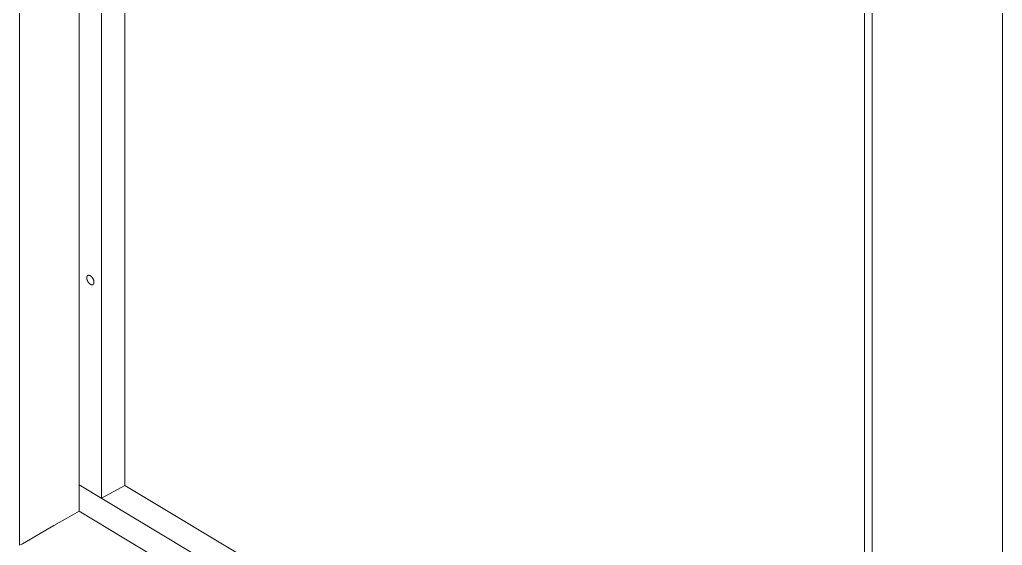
# Model space of a CAD drawing. Header units: millimetres. Extents: x -124 to 15640, y 659 to 4121.
# Drawn here: x 3942.6 to 4246.2, y 3506.4 to 3668.7 of the extents above; entities that cross this region are included whole.
import ezdxf

# ---------------------------------------------------------------- set-up
doc = ezdxf.new("R2010")
doc.units = ezdxf.units.MM
doc.layers.add('ZANO_R', color=7, linetype='Continuous', lineweight=0)

msp = doc.modelspace()

# ---------------------------------------------------------------- linework, layer by layer
at = {"layer": 'ZANO_R'}
for p, q in [((3942.58, 3506.38), (3942.58, 3880.35)), ((3960.97, 3525.05), (3960.97, 3851.65)), ((3967.9, 3520.89), (3967.9, 3847.48)), ((3975.11, 3524.89), (3975.11, 3843.16)), ((4246.19, 3730.1), (4246.19, 3356.06)), ((4205.98, 3363.13), (4205.98, 3707.5)), ((4203.57, 3379.39), (4203.57, 3705.99)), ((4205.93, 3639.31), (4205.94, 3639.36)), ((4205.93, 3639.25), (4205.93, 3639.31)), ((4205.93, 3639.2), (4205.93, 3639.25)), ((4205.93, 3639.15), (4205.93, 3639.2)), ((4205.94, 3639.1), (4205.93, 3639.15)), ((4205.94, 3639.41), (4205.95, 3639.46)), ((4205.94, 3639.36), (4205.94, 3639.41)), ((4205.94, 3639.05), (4205.94, 3639.1)), ((4205.95, 3638.99), (4205.94, 3639.05)), ((4205.95, 3639.46), (4205.96, 3639.51)), ((4205.96, 3638.94), (4205.95, 3638.99)), ((4205.96, 3639.51), (4205.97, 3639.57)), ((4205.97, 3638.89), (4205.96, 3638.94)), ((4205.97, 3639.57), (4205.98, 3639.62)), ((4205.98, 3638.84), (4205.97, 3638.89)), ((3963.33, 3589.09), (3963.34, 3589.12)), ((3963.33, 3589.07), (3963.33, 3589.09)), ((3963.33, 3589.04), (3963.33, 3589.07)), ((3963.33, 3589.01), (3963.33, 3589.04)), ((3963.33, 3588.98), (3963.33, 3589.01)), ((3963.33, 3588.95), (3963.33, 3588.98)), ((3963.33, 3588.92), (3963.33, 3588.95)), ((3963.33, 3588.89), (3963.33, 3588.92)), ((3963.33, 3588.86), (3963.33, 3588.89)), ((3963.33, 3588.83), (3963.33, 3588.86)), ((3963.33, 3588.8), (3963.33, 3588.83)), ((3963.34, 3588.77), (3963.33, 3588.8)), ((3963.34, 3589.15), (3963.35, 3589.18)), ((3963.34, 3589.12), (3963.34, 3589.15)), ((3963.35, 3588.7), (3963.34, 3588.77)), ((3963.35, 3589.21), (3963.36, 3589.23)), ((3963.35, 3589.18), (3963.35, 3589.21)), ((3963.36, 3588.64), (3963.35, 3588.7)), ((3963.36, 3589.26), (3963.37, 3589.29)), ((3963.36, 3589.23), (3963.36, 3589.26)), ((3963.37, 3589.29), (3963.38, 3589.31)), ((3963.38, 3589.31), (3963.39, 3589.34)), ((3963.39, 3589.34), (3963.4, 3589.36)), ((3963.4, 3589.36), (3963.41, 3589.39)), ((3963.41, 3589.39), (3963.42, 3589.41)), ((3963.42, 3589.41), (3963.43, 3589.43)), ((3963.43, 3589.44), (3963.44, 3589.46)), ((3963.43, 3589.43), (3963.43, 3589.44)), ((3963.44, 3589.46), (3963.45, 3589.47)), ((3963.45, 3589.48), (3963.46, 3589.49)), ((3963.45, 3589.47), (3963.45, 3589.48)), ((3963.46, 3589.5), (3963.47, 3589.51)), ((3963.46, 3589.49), (3963.46, 3589.5)), ((3963.47, 3589.51), (3963.48, 3589.52)), ((3963.48, 3589.52), (3963.49, 3589.53)), ((3963.49, 3589.54), (3963.5, 3589.55)), ((3963.49, 3589.53), (3963.49, 3589.54)), ((3963.5, 3589.55), (3963.51, 3589.56)), ((3963.51, 3589.56), (3963.52, 3589.57)), ((3963.52, 3589.58), (3963.53, 3589.59)), ((3963.52, 3589.57), (3963.52, 3589.58)), ((3963.53, 3589.59), (3963.54, 3589.59)), ((3963.54, 3589.59), (3963.55, 3589.6)), ((3963.55, 3589.6), (3963.56, 3589.61)), ((3963.56, 3589.61), (3963.57, 3589.62)), ((3963.57, 3589.62), (3963.58, 3589.63)), ((3963.58, 3589.63), (3963.59, 3589.64)), ((3963.58, 3589.63), (3963.58, 3589.63)), ((3963.59, 3589.64), (3963.6, 3589.65)), ((3963.6, 3589.65), (3963.61, 3589.66)), ((3963.61, 3589.66), (3963.62, 3589.66)), ((3963.62, 3589.66), (3963.63, 3589.67)), ((3963.63, 3589.67), (3963.64, 3589.67)), ((3963.64, 3589.67), (3963.65, 3589.68)), ((3963.65, 3589.68), (3963.66, 3589.69)), ((3963.66, 3589.69), (3963.67, 3589.69)), ((3963.67, 3589.69), (3963.68, 3589.7)), ((3963.68, 3589.7), (3963.69, 3589.7)), ((3963.69, 3589.7), (3963.7, 3589.71)), ((3963.7, 3589.71), (3963.72, 3589.71)), ((3963.72, 3589.71), (3963.73, 3589.72)), ((3963.73, 3589.72), (3963.74, 3589.72)), ((3963.74, 3589.72), (3963.75, 3589.72)), ((3963.75, 3589.72), (3963.76, 3589.73)), ((3963.76, 3589.73), (3963.77, 3589.73)), ((3963.77, 3589.73), (3963.78, 3589.73)), ((3963.78, 3589.73), (3963.79, 3589.74)), ((3963.79, 3589.74), (3963.81, 3589.74)), ((3963.81, 3589.74), (3963.82, 3589.74)), ((3963.82, 3589.74), (3963.83, 3589.74)), ((3963.83, 3589.74), (3963.84, 3589.75)), ((3963.84, 3589.75), (3963.85, 3589.75)), ((3963.85, 3589.75), (3963.87, 3589.75)), ((3963.87, 3589.75), (3963.88, 3589.75)), ((3963.88, 3589.75), (3963.89, 3589.75)), ((3963.89, 3589.75), (3963.9, 3589.75)), ((3963.9, 3589.75), (3963.91, 3589.75)), ((3963.91, 3589.75), (3963.93, 3589.75)), ((3963.93, 3589.75), (3963.94, 3589.75)), ((3963.94, 3589.75), (3963.95, 3589.75)), ((3963.95, 3589.75), (3963.96, 3589.75)), ((3963.96, 3589.75), (3963.98, 3589.75)), ((3963.98, 3589.75), (3963.99, 3589.75)), ((3963.99, 3589.75), (3964, 3589.75)), ((3964, 3589.75), (3964.03, 3589.75)), ((3964.03, 3589.75), (3964.05, 3589.74)), ((3964.05, 3589.74), (3964.08, 3589.74)), ((3964.08, 3589.74), (3964.11, 3589.73)), ((3964.11, 3589.73), (3964.13, 3589.73)), ((3964.13, 3589.73), (3964.16, 3589.72)), ((3964.16, 3589.72), (3964.18, 3589.71)), ((3964.18, 3589.71), (3964.21, 3589.7)), ((3964.21, 3589.7), (3964.23, 3589.69)), ((3964.23, 3589.69), (3964.26, 3589.68)), ((3964.26, 3589.68), (3964.29, 3589.67)), ((3964.29, 3589.67), (3964.31, 3589.66)), ((3964.31, 3589.66), (3964.34, 3589.65)), ((3964.34, 3589.65), (3964.36, 3589.63)), ((3964.36, 3589.63), (3964.39, 3589.62)), ((3964.39, 3589.62), (3964.41, 3589.61)), ((3964.41, 3589.61), (3964.44, 3589.59)), ((3964.44, 3589.59), (3964.46, 3589.58)), ((3964.46, 3589.58), (3964.49, 3589.56)), ((3964.49, 3589.56), (3964.51, 3589.54)), ((3964.51, 3589.54), (3964.54, 3589.53)), ((3964.54, 3589.53), (3964.56, 3589.51)), ((3964.56, 3589.51), (3964.59, 3589.49)), ((3964.59, 3589.49), (3964.64, 3589.45)), ((3964.64, 3589.45), (3964.69, 3589.41)), ((3964.69, 3589.41), (3964.74, 3589.36)), ((3964.74, 3589.36), (3964.79, 3589.31)), ((3964.79, 3589.31), (3964.84, 3589.26)), ((3964.84, 3589.26), (3964.9, 3589.2)), ((3964.9, 3589.2), (3964.95, 3589.14)), ((3964.95, 3589.14), (3965, 3589.08)), ((3965, 3589.08), (3965.04, 3589.02)), ((3965.04, 3589.02), (3965.09, 3588.95)), ((3965.09, 3588.95), (3965.14, 3588.88)), ((3965.14, 3588.88), (3965.18, 3588.81)), ((3965.18, 3588.81), (3965.22, 3588.74)), ((3965.22, 3588.74), (3965.26, 3588.67)), ((3965.26, 3588.67), (3965.3, 3588.59)), ((3963.37, 3588.57), (3963.36, 3588.64)), ((3963.39, 3588.5), (3963.37, 3588.57)), ((3963.41, 3588.42), (3963.39, 3588.5)), ((3963.43, 3588.35), (3963.41, 3588.42)), ((3963.45, 3588.28), (3963.43, 3588.35)), ((3963.48, 3588.2), (3963.45, 3588.28)), ((3963.51, 3588.13), (3963.48, 3588.2)), ((3963.54, 3588.05), (3963.51, 3588.13)), ((3963.58, 3587.98), (3963.54, 3588.05)), ((3963.61, 3587.91), (3963.58, 3587.98)), ((3963.65, 3587.83), (3963.61, 3587.91)), ((3963.69, 3587.76), (3963.65, 3587.83)), ((3963.74, 3587.69), (3963.69, 3587.76)), ((3963.78, 3587.62), (3963.74, 3587.69)), ((3963.83, 3587.56), (3963.78, 3587.62)), ((3963.88, 3587.49), (3963.83, 3587.56)), ((3963.93, 3587.43), (3963.88, 3587.49)), ((3963.98, 3587.37), (3963.93, 3587.43)), ((3964.03, 3587.32), (3963.98, 3587.37)), ((3964.08, 3587.26), (3964.03, 3587.32)), ((3964.13, 3587.21), (3964.08, 3587.26)), ((3964.18, 3587.17), (3964.13, 3587.21)), ((3964.23, 3587.12), (3964.18, 3587.17)), ((3964.29, 3587.08), (3964.23, 3587.12)), ((3964.31, 3587.06), (3964.29, 3587.08)), ((3964.34, 3587.04), (3964.31, 3587.06)), ((3964.36, 3587.03), (3964.34, 3587.04)), ((3964.39, 3587.01), (3964.36, 3587.03)), ((3964.41, 3586.99), (3964.39, 3587.01)), ((3964.44, 3586.98), (3964.41, 3586.99)), ((3964.46, 3586.97), (3964.44, 3586.98)), ((3964.49, 3586.95), (3964.46, 3586.97)), ((3964.51, 3586.94), (3964.49, 3586.95)), ((3964.54, 3586.92), (3964.51, 3586.94)), ((3964.56, 3586.91), (3964.54, 3586.92)), ((3964.59, 3586.9), (3964.56, 3586.91)), ((3964.61, 3586.89), (3964.59, 3586.9)), ((3964.64, 3586.88), (3964.61, 3586.89)), ((3964.66, 3586.87), (3964.64, 3586.88)), ((3964.69, 3586.86), (3964.66, 3586.87)), ((3964.72, 3586.85), (3964.69, 3586.86)), ((3964.74, 3586.85), (3964.72, 3586.85)), ((3964.77, 3586.84), (3964.74, 3586.85)), ((3964.79, 3586.83), (3964.77, 3586.84)), ((3964.82, 3586.83), (3964.79, 3586.83)), ((3964.84, 3586.83), (3964.82, 3586.83)), ((3964.87, 3586.82), (3964.84, 3586.83)), ((3964.88, 3586.82), (3964.87, 3586.82)), ((3964.9, 3586.82), (3964.88, 3586.82)), ((3964.91, 3586.82), (3964.9, 3586.82)), ((3964.92, 3586.82), (3964.91, 3586.82)), ((3964.93, 3586.82), (3964.92, 3586.82)), ((3964.95, 3586.82), (3964.93, 3586.82)), ((3964.96, 3586.82), (3964.95, 3586.82)), ((3964.97, 3586.82), (3964.96, 3586.82)), ((3964.98, 3586.82), (3964.97, 3586.82)), ((3965, 3586.82), (3964.98, 3586.82)), ((3965.01, 3586.82), (3965, 3586.82)), ((3965.02, 3586.82), (3965.01, 3586.82)), ((3965.03, 3586.83), (3965.02, 3586.82)), ((3965.04, 3586.83), (3965.03, 3586.83)), ((3965.06, 3586.83), (3965.04, 3586.83)), ((3965.07, 3586.83), (3965.06, 3586.83)), ((3965.08, 3586.84), (3965.07, 3586.83)), ((3965.09, 3586.84), (3965.08, 3586.84)), ((3965.1, 3586.84), (3965.09, 3586.84)), ((3965.11, 3586.84), (3965.1, 3586.84)), ((3965.12, 3586.85), (3965.11, 3586.84)), ((3965.14, 3586.85), (3965.12, 3586.85)), ((3965.15, 3586.86), (3965.14, 3586.85)), ((3965.16, 3586.86), (3965.15, 3586.86)), ((3965.17, 3586.86), (3965.16, 3586.86)), ((3965.18, 3586.87), (3965.17, 3586.86)), ((3965.19, 3586.87), (3965.18, 3586.87)), ((3965.2, 3586.88), (3965.19, 3586.87)), ((3965.21, 3586.89), (3965.2, 3586.88)), ((3965.22, 3586.89), (3965.21, 3586.89)), ((3965.23, 3586.9), (3965.22, 3586.89)), ((3965.24, 3586.9), (3965.23, 3586.9)), ((3965.25, 3586.91), (3965.24, 3586.9)), ((3965.26, 3586.92), (3965.25, 3586.91)), ((3965.27, 3586.92), (3965.26, 3586.92)), ((3965.28, 3586.93), (3965.27, 3586.92)), ((3965.29, 3586.94), (3965.28, 3586.93)), ((3965.3, 3586.95), (3965.29, 3586.94)), ((3965.3, 3588.59), (3965.33, 3588.52)), ((3965.31, 3586.95), (3965.3, 3586.95)), ((3965.32, 3586.96), (3965.31, 3586.95)), ((3965.33, 3586.98), (3965.32, 3586.97)), ((3965.32, 3586.97), (3965.32, 3586.96)), ((3965.33, 3588.52), (3965.36, 3588.44)), ((3965.34, 3586.99), (3965.33, 3586.98)), ((3965.35, 3587), (3965.34, 3586.99)), ((3965.36, 3587), (3965.35, 3587)), ((3965.36, 3588.44), (3965.39, 3588.37)), ((3965.37, 3587.02), (3965.36, 3587.01)), ((3965.36, 3587.01), (3965.36, 3587)), ((3965.38, 3587.03), (3965.37, 3587.02)), ((3965.39, 3587.04), (3965.38, 3587.03)), ((3965.39, 3588.37), (3965.42, 3588.29)), ((3965.4, 3587.06), (3965.39, 3587.05)), ((3965.39, 3587.05), (3965.39, 3587.04)), ((3965.41, 3587.07), (3965.4, 3587.06)), ((3965.42, 3587.08), (3965.41, 3587.07)), ((3965.42, 3588.29), (3965.45, 3588.22)), ((3965.43, 3587.11), (3965.42, 3587.09)), ((3965.42, 3587.09), (3965.42, 3587.08)), ((3965.44, 3587.13), (3965.43, 3587.12)), ((3965.43, 3587.12), (3965.43, 3587.11)), ((3965.45, 3587.14), (3965.44, 3587.13)), ((3965.45, 3588.22), (3965.47, 3588.15)), ((3965.46, 3587.16), (3965.45, 3587.14)), ((3965.47, 3587.19), (3965.46, 3587.16)), ((3965.47, 3588.15), (3965.49, 3588.08)), ((3965.48, 3587.21), (3965.47, 3587.19)), ((3965.49, 3587.24), (3965.48, 3587.21)), ((3965.49, 3588.08), (3965.5, 3588.01)), ((3965.5, 3587.26), (3965.49, 3587.24)), ((3965.5, 3588.01), (3965.52, 3587.94)), ((3965.51, 3587.31), (3965.5, 3587.29)), ((3965.5, 3587.29), (3965.5, 3587.26)), ((3965.52, 3587.34), (3965.51, 3587.31)), ((3965.52, 3587.94), (3965.53, 3587.87)), ((3965.53, 3587.39), (3965.52, 3587.37)), ((3965.52, 3587.37), (3965.52, 3587.34)), ((3965.53, 3587.87), (3965.54, 3587.8)), ((3965.54, 3587.45), (3965.53, 3587.42)), ((3965.53, 3587.42), (3965.53, 3587.39)), ((3965.54, 3587.8), (3965.54, 3587.77)), ((3965.54, 3587.77), (3965.54, 3587.74)), ((3965.54, 3587.74), (3965.54, 3587.71)), ((3965.54, 3587.71), (3965.54, 3587.68)), ((3965.54, 3587.68), (3965.55, 3587.65)), ((3965.55, 3587.59), (3965.54, 3587.56)), ((3965.54, 3587.56), (3965.54, 3587.53)), ((3965.54, 3587.53), (3965.54, 3587.51)), ((3965.54, 3587.51), (3965.54, 3587.48)), ((3965.54, 3587.48), (3965.54, 3587.45)), ((3965.55, 3587.65), (3965.55, 3587.62)), ((3965.55, 3587.62), (3965.55, 3587.59)), ((4205.98, 3377.95), (3960.97, 3525.05)), ((3960.97, 3516.88), (3960.97, 3525.05)), ((3975.11, 3524.89), (3967.9, 3520.89)), ((3975.11, 3524.89), (4203.57, 3387.72)), ((3957.37, 3514.88), (3960.97, 3516.88)), ((3960.97, 3516.88), (4205.98, 3369.78)), ((3957.37, 3514.88), (3953.13, 3512.48)), ((3943.42, 3506.87), (3953.13, 3512.48)), ((3943.42, 3506.87), (3943, 3506.63)), ((3943, 3506.63), (3942.58, 3506.38))]:
    msp.add_line(p, q, dxfattribs=at)

doc.saveas('drawing.dxf')
